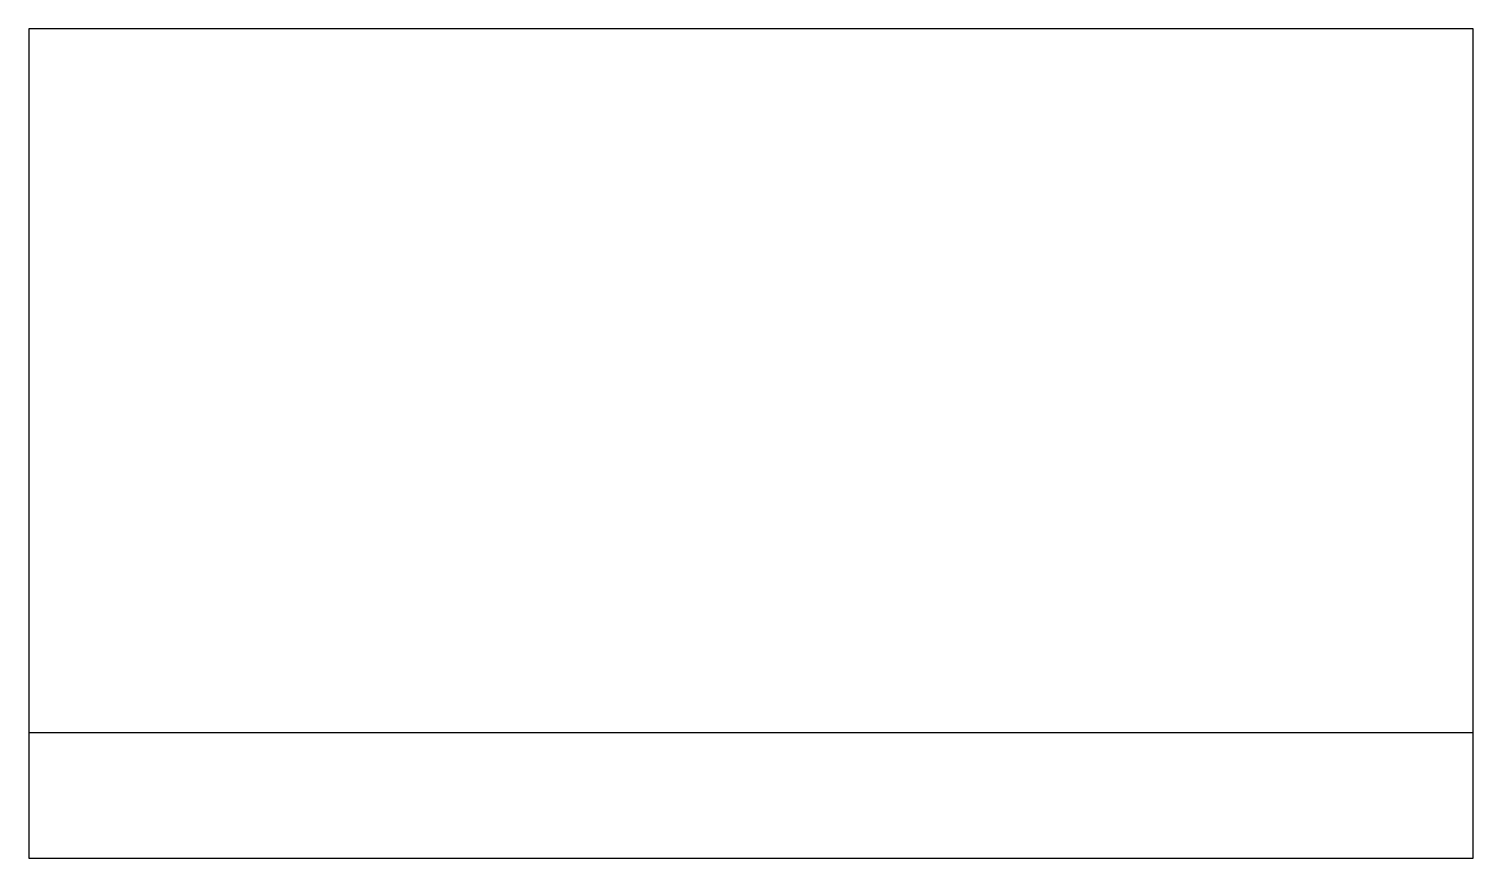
# Model space of a CAD drawing. Header units: millimetres. Extents: x 0 to 1150, y 0 to 660.
import ezdxf

# ---------------------------------------------------------------- set-up
doc = ezdxf.new("R2010")
doc.units = ezdxf.units.MM
doc.linetypes.add('DASHED', pattern=[1.524, 1.27, -0.254])
doc.layers.add('REZ', color=1, linetype='Continuous')
doc.layers.add('SAVIJANJE', color=5, linetype='DASHED')

msp = doc.modelspace()

# ---------------------------------------------------------------- linework, layer by layer
at = {"layer": 'REZ'}
msp.add_lwpolyline([(0, 0), (1150, 0), (1150, 660), (0, 660)], close=True, dxfattribs=at)
at = {"layer": 'SAVIJANJE'}
msp.add_line((0, 100), (1150, 100), dxfattribs=at)

doc.saveas('drawing.dxf')
